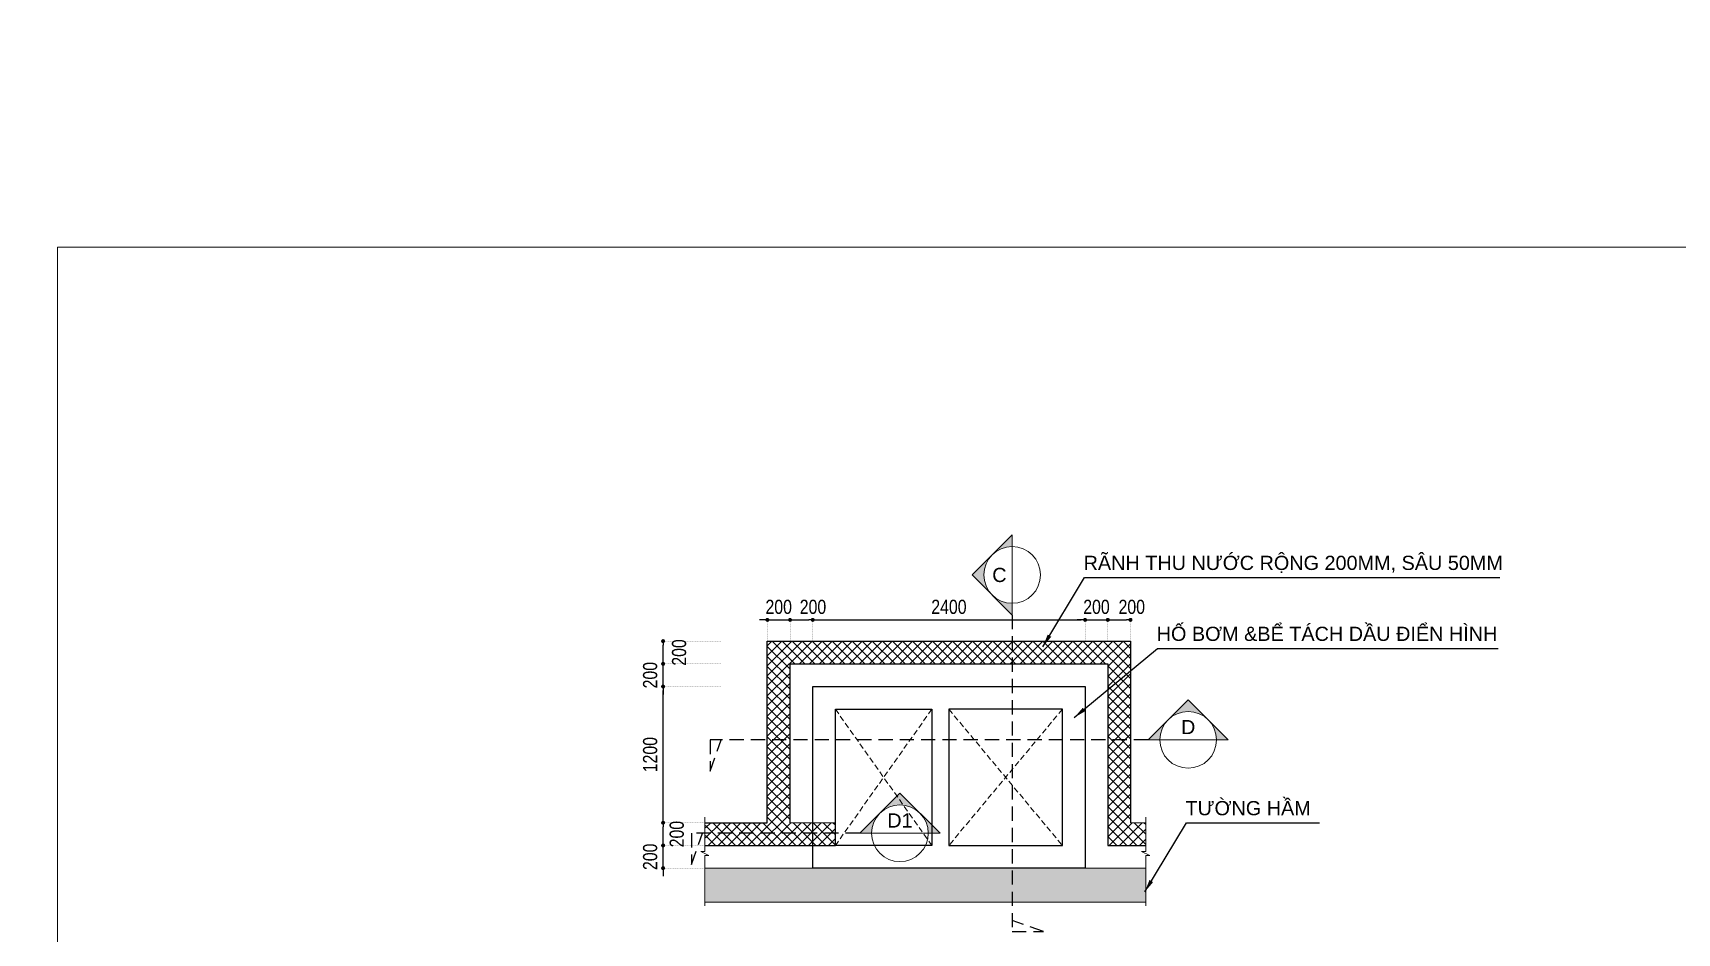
# Model space of a CAD drawing. Header units: millimetres. Extents: x 2356525 to 2927188, y -665534 to -417818.
# Drawn here: x 2617255 to 2675209, y -449542 to -417818 of the extents above; entities that cross this region are included whole.
import ezdxf
from ezdxf.enums import TextEntityAlignment as Align
from ezdxf.xclip import XClip

# ---------------------------------------------------------------- set-up
doc = ezdxf.new("R2010")
doc.units = ezdxf.units.MM
doc.header["$LTSCALE"] = 200
doc.header["$MEASUREMENT"] = 0
doc.header["$XCLIPFRAME"] = 0
for name, pattern in [('CHG_XX_Cot_Ham 2$0$MB_Luoi truc$0$HTT Hidden 21', [3, 2, -1]), ('CHG_XX_Damsan_Ham 2$0$CHG_XX_Damsan_Ham 2$0$HIDDEN', [0.375, 0.25, -0.125]), ('DASHED', [0.75, 0.5, -0.25]), ('DOT2', [0.125, 0, -0.125])]:
    doc.linetypes.add(name, pattern=pattern)
doc.layers.get('0').update_dxf_attribs({"lineweight": 9})
doc.layers.get('Defpoints').update_dxf_attribs({"color": 10, "lineweight": 0})
for name, color, linetype in [('18-khaclinh-section Symbol', 30, 'Continuous'), ('CHG_XX_Damsan_Ham 2$0$CHG_XX_Damsan_Ham 2$0$MEP-00-GENERAL-35', 2, 'Continuous'), ('dim', 1, 'Continuous')]:
    doc.layers.add(name, color=color, linetype=linetype)
for name, color, linetype, lineweight in [('CHG_XX_Cot_Ham 2$0$NS-Pier-H2', 150, 'Continuous', 13), ('CHG_XX_Damsan_Ham 2$0$CHG_XX_Damsan_Ham 2$0$CHG_XX_Damsan_Ham 2$0$Start net bao', 3, 'Continuous', 18), ('CHG_XX_Damsan_Ham 2$0$CHG_XX_Damsan_Ham 2$0$DBAO', 3, 'Continuous', 13), ('CHG_XX_Damsan_Ham 2$0$CHG_XX_Damsan_Ham 2$0$DMo', 9, 'CHG_XX_Damsan_Ham 2$0$CHG_XX_Damsan_Ham 2$0$HIDDEN', 9), ('CHG_XX_Damsan_Ham 2$0$CHG_XX_Damsan_Ham 2$0$DTE-MEP-H-SLAB TEXT', 3, 'Continuous', 0), ('CHG_XX_Damsan_Ham 2$0$CHG_XX_Damsan_Ham 2$0$Start hatch', 8, 'Continuous', 25), ('CHG_XX_Damsan_Ham 2$0$CHG_XX_Damsan_Ham 2$0$Start net bao', 3, 'Continuous', 18), ('CHG_XX_Damsan_Ham 2$0$HATCH', 57, 'Continuous', 9), ('DBAO', 90, 'Continuous', 13), ('KTH', 154, 'Continuous', 9), ('Start ghi chu', 7, 'Continuous', 25), ('Start text ghi chu', 7, 'Continuous', 15)]:
    doc.layers.add(name, color=color, linetype=linetype, lineweight=lineweight)
doc.styles.add('CHU GHI CHU', font='arial.ttf', dxfattribs={"height": 200})
doc.styles.add('ICIC', font='arial.ttf')
doc.styles.add('MB_Luoi truc$0$Arial_C', font='arial.ttf', dxfattribs={"width": 0.8})
doc.styles.add('Star-HelCon', font='')
doc.styles.get('Star-HelCon').set_extended_font_data('VNI-Helve-Condense')
doc.dimstyles.new('200', dxfattribs={"dimscale": 200, "dimtxt": 2.5, "dimasz": 0.7, "dimexe": 0.0003, "dimexo": 0, "dimgap": 1, "dimtad": 1, "dimdec": 0, "dimzin": 12, "dimdsep": 46, "dimtxsty": 'MB_Luoi truc$0$Arial_C', "dimblk": 'MB_Luoi truc$0$_Dot', "dimcen": 0.5, "dimclrd": 256, "dimclre": 8, "dimclrt": 1, "dimadec": 0, "dimazin": 0, "dimtfac": 1, "dimtdec": 0, "dimtix": 1, "dimtmove": 2, "dimatfit": 3, "dimldrblk": 'MB_Luoi truc$0$HTT Arrow 30', "dimfxl": 1, "dimtolj": 1, "dimtzin": 0, "dimlwe": -1, "dimarcsym": 0})
doc.dimstyles.new('Star-300', dxfattribs={"dimscale": 300, "dimtxt": 2, "dimasz": 1, "dimexe": 1, "dimexo": 0, "dimgap": 0.01, "dimtad": 0, "dimdec": 4, "dimrnd": 1, "dimdsep": 46, "dimtxsty": 'Star-HelCon', "dimblk": 'ARCHTICK', "dimcen": 0.09, "dimdle": 1.2, "dimclrd": 256, "dimclre": 256, "dimclrt": 2, "dimadec": 0, "dimazin": 0, "dimtfac": 1, "dimtdec": 4, "dimtix": 1, "dimtmove": 0, "dimatfit": 0, "dimfxl": 1, "dimtvp": 1, "dimtolj": 1, "dimtzin": 0, "dimlwd": -1, "dimlwe": -1, "dimarcsym": 0})

# ---------------------------------------------------------------- blocks, each defined once
blk = doc.blocks.new('sfddxg')
h = blk.add_hatch(color=256)
h.paths.add_polyline_path([(-500, 0), (-707, 0), (-354, 354, 0.198912)])
h.paths.add_polyline_path([(-354, 354), (0, 707), (354, 354, 0.198912), (0, 500, 0.198912)])
h.paths.add_polyline_path([(354, 354), (707, 0), (500, 0, 0.198912)])
for p, q in [((550, 0), (-550, 0)), ((-500, 0), (-500, 0))]:
    blk.add_line(p, q)
blk.add_lwpolyline([(-500, 0), (-707, 0), (0, 707), (707, 0), (500, 0)])
blk.add_circle((0, 0), 500)
at = {"style": 'ICIC', "flags": 8}
blk.add_attdef('1', text='', height=250, dxfattribs=at).set_placement((0, 225), align=Align.MIDDLE)
blk.add_attdef('B-H2-14', text='', height=200, dxfattribs=at).set_placement((-528, -180), align=Align.MIDDLE_LEFT)
blk = doc.blocks.new('MB_Luoi truc$0$_Dot')
at = {"color": 0, "linetype": 'ByBlock', "lineweight": -2}
blk.add_line((-0.5, 0), (-1, 0), dxfattribs=at)
at = {"color": 0, "linetype": 'ByBlock', "const_width": 0.5}
blk.add_lwpolyline([(-0.25, 0, 1), (0.25, 0, 1)], format="xyb", close=True, dxfattribs=at)
blk = doc.blocks.new('*D378')
at = {"layer": 'Defpoints', "color": 0, "transparency": 16777216}
for p in [(2643943, -438504), (2643143, -439253), (2643943, -439253)]:
    blk.add_point(p, dxfattribs=at)
at = {"layer": 'dim', "lineweight": -2, "transparency": 16777216}
for p, q in [((2643003, -438504), (2642863, -438504)), ((2643143, -438504), (2643943, -438504)), ((2644083, -438504), (2644223, -438504))]:
    blk.add_line(p, q, dxfattribs=at)
at = {"layer": 'dim', "color": 8, "linetype": 'DOT2', "transparency": 16777216}
for p, q in [((2643143, -439253), (2643143, -438504)), ((2643943, -439253), (2643943, -438504))]:
    blk.add_line(p, q, dxfattribs=at)
at = {"layer": 'dim', "lineweight": -2, "transparency": 16777216, "xscale": 140, "yscale": 140, "zscale": 140}
blk.add_blockref('MB_Luoi truc$0$_Dot', (2643143, -438504), dxfattribs=at)
at = {"layer": 'dim', "lineweight": -2, "transparency": 16777216, "xscale": 140, "yscale": 140, "zscale": 140, "rotation": 180}
blk.add_blockref('MB_Luoi truc$0$_Dot', (2643943, -438504), dxfattribs=at)
at = {"layer": 'dim', "color": 1, "transparency": 16777216, "insert": (2643543, -438048), "char_height": 500, "attachment_point": 5, "style": 'MB_Luoi truc$0$Arial_C'}
blk.add_mtext('\\A1;200', dxfattribs=at)
blk = doc.blocks.new('MB_Luoi truc$0$HTT Arrow 30')
blk.add_hatch(color=256).paths.add_polyline_path([(-2.5, 0.375), (-2.5, -0.375), (0, 0)])
at = {"color": 0, "linetype": 'ByBlock', "lineweight": -2}
for p, q in [((0, 0), (-2.5, 0.375)), ((-2.5, -0.375), (-2.5, 0.375)), ((0, 0), (-2.5, -0.375))]:
    blk.add_line(p, q, dxfattribs=at)
blk = doc.blocks.new('*D379')
at = {"layer": 'Defpoints', "color": 0, "transparency": 16777216}
for p in [(2644743, -438504), (2643943, -439253), (2644743, -439253)]:
    blk.add_point(p, dxfattribs=at)
at = {"layer": 'dim', "color": 8, "linetype": 'DOT2', "transparency": 16777216}
for p, q in [((2643943, -439253), (2643943, -438504)), ((2644743, -439253), (2644743, -438504))]:
    blk.add_line(p, q, dxfattribs=at)
at = {"layer": 'dim', "lineweight": -2, "transparency": 16777216}
blk.add_line((2644083, -438504), (2644603, -438504), dxfattribs=at)
at = {"layer": 'dim', "lineweight": -2, "transparency": 16777216, "xscale": 140, "yscale": 140, "zscale": 140, "rotation": 180}
blk.add_blockref('MB_Luoi truc$0$_Dot', (2643943, -438504), dxfattribs=at)
at = {"layer": 'dim', "lineweight": -2, "transparency": 16777216, "xscale": 140, "yscale": 140, "zscale": 140}
blk.add_blockref('MB_Luoi truc$0$_Dot', (2644743, -438504), dxfattribs=at)
at = {"layer": 'dim', "color": 1, "transparency": 16777216, "insert": (2644751, -438048), "char_height": 500, "attachment_point": 5, "style": 'MB_Luoi truc$0$Arial_C'}
blk.add_mtext('\\A1;200', dxfattribs=at)
blk = doc.blocks.new('*D380')
at = {"layer": 'Defpoints', "color": 0, "transparency": 16777216}
for p in [(2654343, -438504), (2644743, -439253), (2654343, -439253)]:
    blk.add_point(p, dxfattribs=at)
at = {"layer": 'dim', "color": 8, "linetype": 'DOT2', "transparency": 16777216}
for p, q in [((2644743, -439253), (2644743, -438504)), ((2654343, -439253), (2654343, -438504))]:
    blk.add_line(p, q, dxfattribs=at)
at = {"layer": 'dim', "lineweight": -2, "transparency": 16777216}
blk.add_line((2644883, -438504), (2654203, -438504), dxfattribs=at)
at = {"layer": 'dim', "lineweight": -2, "transparency": 16777216, "xscale": 140, "yscale": 140, "zscale": 140, "rotation": 180}
blk.add_blockref('MB_Luoi truc$0$_Dot', (2644743, -438504), dxfattribs=at)
at = {"layer": 'dim', "lineweight": -2, "transparency": 16777216, "xscale": 140, "yscale": 140, "zscale": 140}
blk.add_blockref('MB_Luoi truc$0$_Dot', (2654343, -438504), dxfattribs=at)
at = {"layer": 'dim', "color": 1, "transparency": 16777216, "insert": (2649543, -438048), "char_height": 500, "attachment_point": 5, "style": 'MB_Luoi truc$0$Arial_C'}
blk.add_mtext('\\A1;2400', dxfattribs=at)
blk = doc.blocks.new('*D381')
at = {"layer": 'Defpoints', "color": 0, "transparency": 16777216}
for p in [(2655143, -438504), (2654343, -439253), (2655143, -439253)]:
    blk.add_point(p, dxfattribs=at)
at = {"layer": 'dim', "lineweight": -2, "transparency": 16777216}
for p, q in [((2654203, -438504), (2654063, -438504)), ((2654343, -438504), (2655143, -438504)), ((2655283, -438504), (2655423, -438504))]:
    blk.add_line(p, q, dxfattribs=at)
at = {"layer": 'dim', "color": 8, "linetype": 'DOT2', "transparency": 16777216}
for p, q in [((2654343, -439253), (2654343, -438504)), ((2655143, -439253), (2655143, -438504))]:
    blk.add_line(p, q, dxfattribs=at)
at = {"layer": 'dim', "lineweight": -2, "transparency": 16777216, "xscale": 140, "yscale": 140, "zscale": 140}
blk.add_blockref('MB_Luoi truc$0$_Dot', (2654343, -438504), dxfattribs=at)
at = {"layer": 'dim', "lineweight": -2, "transparency": 16777216, "xscale": 140, "yscale": 140, "zscale": 140, "rotation": 180}
blk.add_blockref('MB_Luoi truc$0$_Dot', (2655143, -438504), dxfattribs=at)
at = {"layer": 'dim', "color": 1, "transparency": 16777216, "insert": (2654743, -438048), "char_height": 500, "attachment_point": 5, "style": 'MB_Luoi truc$0$Arial_C'}
blk.add_mtext('\\A1;200', dxfattribs=at)
blk = doc.blocks.new('*D382')
at = {"layer": 'Defpoints', "color": 0, "transparency": 16777216}
for p in [(2655943, -438504), (2655143, -439253), (2655943, -439253)]:
    blk.add_point(p, dxfattribs=at)
at = {"layer": 'dim', "color": 8, "linetype": 'DOT2', "transparency": 16777216}
for p, q in [((2655143, -439253), (2655143, -438504)), ((2655943, -439253), (2655943, -438504))]:
    blk.add_line(p, q, dxfattribs=at)
at = {"layer": 'dim', "lineweight": -2, "transparency": 16777216}
blk.add_line((2655283, -438504), (2655803, -438504), dxfattribs=at)
at = {"layer": 'dim', "lineweight": -2, "transparency": 16777216, "xscale": 140, "yscale": 140, "zscale": 140, "rotation": 180}
blk.add_blockref('MB_Luoi truc$0$_Dot', (2655143, -438504), dxfattribs=at)
at = {"layer": 'dim', "lineweight": -2, "transparency": 16777216, "xscale": 140, "yscale": 140, "zscale": 140}
blk.add_blockref('MB_Luoi truc$0$_Dot', (2655943, -438504), dxfattribs=at)
at = {"layer": 'dim', "color": 1, "transparency": 16777216, "insert": (2655987, -438048), "char_height": 500, "attachment_point": 5, "style": 'MB_Luoi truc$0$Arial_C'}
blk.add_mtext('\\A1;200', dxfattribs=at)
blk = doc.blocks.new('*D383')
at = {"layer": 'Defpoints', "color": 0, "transparency": 16777216}
for p in [(2639468, -446453), (2641499, -446453), (2641499, -447253)]:
    blk.add_point(p, dxfattribs=at)
at = {"layer": 'dim', "lineweight": -2, "transparency": 16777216}
for p, q in [((2639468, -446313), (2639468, -446173)), ((2639468, -447253), (2639468, -446453)), ((2639468, -447393), (2639468, -447533))]:
    blk.add_line(p, q, dxfattribs=at)
at = {"layer": 'dim', "color": 8, "linetype": 'DOT2', "transparency": 16777216}
for p, q in [((2641499, -446453), (2639468, -446453)), ((2641499, -447253), (2639468, -447253))]:
    blk.add_line(p, q, dxfattribs=at)
at = {"layer": 'dim', "lineweight": -2, "transparency": 16777216, "xscale": 140, "yscale": 140, "zscale": 140}
for p, rotation in [((2639468, -446453), 270), ((2639468, -447253), 90)]:
    blk.add_blockref('MB_Luoi truc$0$_Dot', p, dxfattribs=dict(at, rotation=rotation))
at = {"layer": 'dim', "color": 1, "transparency": 16777216, "insert": (2639013, -446853), "char_height": 500, "attachment_point": 5, "rotation": 90, "style": 'MB_Luoi truc$0$Arial_C'}
blk.add_mtext('\\A1;200', dxfattribs=at)
blk = doc.blocks.new('*D384')
at = {"layer": 'Defpoints', "color": 0, "transparency": 16777216}
for p in [(2639468, -445653), (2641499, -445653), (2641499, -446453)]:
    blk.add_point(p, dxfattribs=at)
at = {"layer": 'dim', "color": 8, "linetype": 'DOT2', "transparency": 16777216}
for p, q in [((2641499, -445653), (2639468, -445653)), ((2641499, -446453), (2639468, -446453))]:
    blk.add_line(p, q, dxfattribs=at)
at = {"layer": 'dim', "lineweight": -2, "transparency": 16777216}
blk.add_line((2639468, -446313), (2639468, -445793), dxfattribs=at)
at = {"layer": 'dim', "lineweight": -2, "transparency": 16777216, "xscale": 140, "yscale": 140, "zscale": 140}
for p, rotation in [((2639468, -445653), 90), ((2639468, -446453), 270)]:
    blk.add_blockref('MB_Luoi truc$0$_Dot', p, dxfattribs=dict(at, rotation=rotation))
at = {"layer": 'dim', "color": 1, "transparency": 16777216, "insert": (2639951, -446053), "char_height": 500, "attachment_point": 5, "rotation": 90, "style": 'MB_Luoi truc$0$Arial_C'}
blk.add_mtext('\\A1;200', dxfattribs=at)
blk = doc.blocks.new('*D385')
at = {"layer": 'Defpoints', "color": 0, "transparency": 16777216}
for p in [(2639468, -440853), (2641499, -440853), (2641499, -445653)]:
    blk.add_point(p, dxfattribs=at)
at = {"layer": 'dim', "color": 8, "linetype": 'DOT2', "transparency": 16777216}
for p, q in [((2641499, -440853), (2639468, -440853)), ((2641499, -445653), (2639468, -445653))]:
    blk.add_line(p, q, dxfattribs=at)
at = {"layer": 'dim', "lineweight": -2, "transparency": 16777216}
blk.add_line((2639468, -445513), (2639468, -440993), dxfattribs=at)
at = {"layer": 'dim', "lineweight": -2, "transparency": 16777216, "xscale": 140, "yscale": 140, "zscale": 140}
for p, rotation in [((2639468, -440853), 90), ((2639468, -445653), 270)]:
    blk.add_blockref('MB_Luoi truc$0$_Dot', p, dxfattribs=dict(at, rotation=rotation))
at = {"layer": 'dim', "color": 1, "transparency": 16777216, "insert": (2639013, -443253), "char_height": 500, "attachment_point": 5, "rotation": 90, "style": 'MB_Luoi truc$0$Arial_C'}
blk.add_mtext('\\A1;1200', dxfattribs=at)
blk = doc.blocks.new('*D386')
at = {"layer": 'Defpoints', "color": 0, "transparency": 16777216}
for p in [(2639468, -440053), (2641499, -440053), (2641499, -440853)]:
    blk.add_point(p, dxfattribs=at)
at = {"layer": 'dim', "lineweight": -2, "transparency": 16777216}
for p, q in [((2639468, -439913), (2639468, -439773)), ((2639468, -440853), (2639468, -440053)), ((2639468, -440993), (2639468, -441133))]:
    blk.add_line(p, q, dxfattribs=at)
at = {"layer": 'dim', "color": 8, "linetype": 'DOT2', "transparency": 16777216}
for p, q in [((2641499, -440053), (2639468, -440053)), ((2641499, -440853), (2639468, -440853))]:
    blk.add_line(p, q, dxfattribs=at)
at = {"layer": 'dim', "lineweight": -2, "transparency": 16777216, "xscale": 140, "yscale": 140, "zscale": 140}
for p, rotation in [((2639468, -440053), 270), ((2639468, -440853), 90)]:
    blk.add_blockref('MB_Luoi truc$0$_Dot', p, dxfattribs=dict(at, rotation=rotation))
at = {"layer": 'dim', "color": 1, "transparency": 16777216, "insert": (2639013, -440453), "char_height": 500, "attachment_point": 5, "rotation": 90, "style": 'MB_Luoi truc$0$Arial_C'}
blk.add_mtext('\\A1;200', dxfattribs=at)
blk = doc.blocks.new('*D387')
at = {"layer": 'Defpoints', "color": 0, "transparency": 16777216}
for p in [(2639468, -439253), (2641499, -439253), (2641499, -440053)]:
    blk.add_point(p, dxfattribs=at)
at = {"layer": 'dim', "color": 8, "linetype": 'DOT2', "transparency": 16777216}
for p, q in [((2641499, -439253), (2639468, -439253)), ((2641499, -440053), (2639468, -440053))]:
    blk.add_line(p, q, dxfattribs=at)
at = {"layer": 'dim', "lineweight": -2, "transparency": 16777216}
blk.add_line((2639468, -439913), (2639468, -439393), dxfattribs=at)
at = {"layer": 'dim', "lineweight": -2, "transparency": 16777216, "xscale": 140, "yscale": 140, "zscale": 140}
for p, rotation in [((2639468, -439253), 90), ((2639468, -440053), 270)]:
    blk.add_blockref('MB_Luoi truc$0$_Dot', p, dxfattribs=dict(at, rotation=rotation))
at = {"layer": 'dim', "color": 1, "transparency": 16777216, "insert": (2640033, -439653), "char_height": 500, "attachment_point": 5, "rotation": 90, "style": 'MB_Luoi truc$0$Arial_C'}
blk.add_mtext('\\A1;200', dxfattribs=at)
blk = doc.blocks.new('_ArchTick')
at = {"color": 0, "linetype": 'ByBlock', "const_width": 0.15}
blk.add_lwpolyline([(-0.5, -0.5), (0.5, 0.5)], dxfattribs=at)
blk = doc.blocks.new('CHG_XX_Cot_Ham 2')
at = {"layer": 'CHG_XX_Cot_Ham 2$0$NS-Pier-H2'}
h = blk.add_hatch(color=256, dxfattribs=at)
h.dxf.hatch_style = 1
h.paths.add_polyline_path([(99639.2, 163400), (-10900, 163400), (-10900, 85450), (-300, 85450), (-300, 84050), (32350, 84050), (32350, -9000), (103575.5, -9000), (106050, -6022), (106050, 158254.3)])
h.paths.add_polyline_path([(99533.7, 163100), (105750, 158110.4), (105750, 90450), (105650, 90450), (105750, 90450), (105750, 13850), (105750, 13722.3), (105750, -5913.6), (103434.7, -8700), (93599.8, -8700), (93299.8, -8700), (32650, -8700), (32650, 84350), (0, 84350), (0, 85750), (-10600, 85750), (-10600, 163100), (93600, 163100)], flags=16)
for p, q in [((93599.8, -8700), (32650, -8700)), ((103575.5, -9000), (32350, -9000))]:
    blk.add_line(p, q, dxfattribs=at)
at = {"layer": 'CHG_XX_Cot_Ham 2$0$NS-Pier-H2', "linetype": 'CHG_XX_Cot_Ham 2$0$MB_Luoi truc$0$HTT Hidden 21'}
blk.add_lwpolyline([(99639.2, 163400), (106050, 158254.3), (106050, -6022), (103575.5, -9000), (32350, -9000), (32350, 84050), (-300, 84050), (-300, 85450), (-10900, 85450), (-10900, 163400)], close=True, dxfattribs=at)
blk = doc.blocks.new('CHG_XX_Damsan_Ham 2$0$CHG_XX_Damsan_Ham 2$0$sdfsgdh')
at = {"layer": 'CHG_XX_Damsan_Ham 2$0$CHG_XX_Damsan_Ham 2$0$Start hatch', "ltscale": 0.5}
h = blk.add_hatch(dxfattribs=at)
h.set_pattern_fill('ANSI37', color=256, scale=500)
h.set_pattern_definition([(45, (273994.73, -7150), (-44.194174, 44.194174), []), (135, (273994.73, -7150), (-44.194174, -44.194174), [])])
h.paths.add_polyline_path([(99888, -169200), (99488, -169200), (99488, -167800), (102288, -167800), (102288, -169400), (103600, -169400), (103600, -146850), (103600, -146650), (103400, -146650), (103400, -169200), (102488, -169200), (102488, -167600), (99288, -167600), (99288, -169200), (45350, -169200), (45350, -169400), (99888, -169400)])
at = {"layer": 'CHG_XX_Damsan_Ham 2$0$CHG_XX_Damsan_Ham 2$0$DTE-MEP-H-SLAB TEXT', "color": 2, "ltscale": 0.5}
for p, q in [((99488, -169200), (99888, -169200)), ((99888, -169200), (99888, -169400))]:
    blk.add_line(p, q, dxfattribs=at)
at = {"layer": 'CHG_XX_Damsan_Ham 2$0$CHG_XX_Damsan_Ham 2$0$DTE-MEP-H-SLAB TEXT', "color": 2, "ltscale": 0.5, "flags": 128}
blk.add_lwpolyline([(102488, -169200), (103400, -169200), (103400, -146650), (116050, -146650), (116050, -126126)], dxfattribs=at)
at = {"layer": 'CHG_XX_Damsan_Ham 2$0$CHG_XX_Damsan_Ham 2$0$MEP-00-GENERAL-35'}
for points in [[(99488, -169200), (99488, -167800), (102288, -167800), (102288, -169400), (103600, -169400), (103600, -146850), (116250, -146850), (116250, -125526)], [(43750, -166800), (45350, -166800), (45350, -169200), (99288, -169200)], [(43750, -167000), (45150, -167000), (45150, -169400), (99888, -169400)], [(99288, -169200), (99288, -167600), (102488, -167600), (102488, -169200)]]:
    blk.add_lwpolyline(points, dxfattribs=at)
for points in [[(99688, -168000), (102088, -168000), (102088, -169600), (99688, -169600)], [(99888, -168200), (100738, -168200), (100738, -169400), (99888, -169400)], [(100888, -169400), (101888, -169400), (101888, -168200), (100888, -168200)]]:
    blk.add_lwpolyline(points, close=True, dxfattribs=at)
blk = doc.blocks.new('CHG_XX_Damsan_Ham 2', base_point=(3089256, -609981))
at = {"layer": 'CHG_XX_Damsan_Ham 2$0$CHG_XX_Damsan_Ham 2$0$CHG_XX_Damsan_Ham 2$0$Start net bao'}
for points in [[(-10900, 163400), (99639, 163400), (106050, 158250), (106050, -6022), (103576, -9000), (32350, -9000), (32350, 84050), (-300, 84050)], [(93300, -8700), (32650, -8700), (32650, 84350), (0, 84350)]]:
    blk.add_lwpolyline(points, dxfattribs=at)
at = {"layer": 'CHG_XX_Damsan_Ham 2$0$CHG_XX_Damsan_Ham 2$0$DMo'}
for p, q in [((89188, -7300), (90038, -8500)), ((90038, -7300), (89188, -8500)), ((90188, -7300), (91188, -8500)), ((91188, -7300), (90188, -8500))]:
    blk.add_line(p, q, dxfattribs=at)
at = {"layer": 'CHG_XX_Damsan_Ham 2$0$CHG_XX_Damsan_Ham 2$0$Start net bao'}
for points in [[(-10900, 163400), (99639, 163400), (106050, 158250), (106050, -6022), (103576, -9000), (32350, -9000), (32350, 84050), (-300, 84050)], [(93300, -8700), (32650, -8700), (32650, 84350), (0, 84350)]]:
    blk.add_lwpolyline(points, dxfattribs=at)
at = {"layer": 'CHG_XX_Damsan_Ham 2$0$CHG_XX_Damsan_Ham 2$0$DBAO'}
blk.add_blockref('CHG_XX_Cot_Ham 2', (0, 0), dxfattribs=at)
at = {"layer": 'CHG_XX_Damsan_Ham 2$0$CHG_XX_Damsan_Ham 2$0$DTE-MEP-H-SLAB TEXT'}
blk.add_blockref('CHG_XX_Damsan_Ham 2$0$CHG_XX_Damsan_Ham 2$0$sdfsgdh', (-10700, 160900), dxfattribs=at)
at = {"layer": 'CHG_XX_Damsan_Ham 2$0$HATCH'}
blk.add_blockref('CHG_XX_Cot_Ham 2', (0, 0), dxfattribs=at)

msp = doc.modelspace()

# ---------------------------------------------------------------- linework, layer by layer
at = {"layer": '18-khaclinh-section Symbol', "linetype": 'DASHED', "ltscale": 5}
for points in [[(2651770.8, -438333.8), (2651770.8, -449485.2), (2652872.8, -449485.2), (2651770.8, -449093.3)], [(2656561.4, -442731.2), (2641124.2, -442731.2), (2641124.2, -443833.1), (2641516.1, -442731.2)], [(2646401.3, -446023.8), (2640467.2, -446023.8), (2640467.2, -447125.8), (2640859.2, -446023.8)]]:
    msp.add_lwpolyline(points, dxfattribs=at)
at = {"layer": 'Defpoints'}
msp.add_lwpolyline([(2618120.8, -425369.7), (2927188.3, -425369.7), (2927188.3, -643664.7), (2618120.8, -643664.7)], close=True, dxfattribs=at)
at = {"layer": 'KTH'}
for points in [[(2640939.8, -445455.5), (2640939.8, -446663.5), (2640794, -446663.5), (2641085.5, -446809.2), (2640939.8, -446809.2), (2640939.8, -448585.9)], [(2656478.1, -445455.5), (2656478.1, -446663.5), (2656332.4, -446663.5), (2656623.8, -446809.2), (2656478.1, -446809.2), (2656478.1, -448585.9)]]:
    msp.add_lwpolyline(points, dxfattribs=at)

# ---------------------------------------------------------------- block references
ref = msp.add_blockref('CHG_XX_Damsan_Ham 2', (14645813.1, -2852377.3), dxfattribs=dict(xscale=4, yscale=4, zscale=4))
XClip(ref).set_block_clipping_path([(88044.093317966, -9310.2364550614), (91922.3408475821, -6235.1632990871)])
at = {"layer": 'DBAO'}
ref = msp.add_blockref('sfddxg', (2651770.8, -436919.6), dxfattribs=dict(at, xscale=2, yscale=2, zscale=2, rotation=90))
ref.add_attrib('1', 'C', dxfattribs={"layer": '0', "height": 500, "style": 'ICIC'}).set_placement((2651320.8, -436919.6), align=Align.MIDDLE)
ref = msp.add_blockref('sfddxg', (2657975.6, -442731.2), dxfattribs=dict(at, xscale=2, yscale=2, zscale=2))
ref.add_attrib('1', 'D', dxfattribs={"layer": '0', "height": 500, "style": 'ICIC'}).set_placement((2657975.6, -442281.2), align=Align.MIDDLE)
ref = msp.add_blockref('sfddxg', (2647815.5, -446023.8), dxfattribs=dict(at, xscale=2, yscale=2, zscale=2))
ref.add_attrib('1', 'D1', dxfattribs={"layer": '0', "height": 500, "style": 'ICIC'}).set_placement((2647815.5, -445573.8), align=Align.MIDDLE)

# ---------------------------------------------------------------- texts
at = {"layer": 'Start text ghi chu', "style": 'CHU GHI CHU'}
for s, p in [('RÃNH THU NƯỚC RỘNG 200MM, SÂU 50MM', (2654290.3, -436745.3)), ('HỐ BƠM &BỂ TÁCH DẦU ĐIỂN HÌNH', (2656865.3, -439245.3)), ('TƯỜNG HẦM', (2657880.8, -445388.9))]:
    msp.add_text(s, height=500, dxfattribs=at).set_placement(p)

# ---------------------------------------------------------------- dimensions: what is measured, and where the dimension line sits
at = {"layer": 'dim'}
for base, p1, p2, picture, middle in [((2643942.7, -438503.8), (2643142.7, -439253.2), (2643942.7, -439253.2), '*D378', (2643542.7, -438048.5)), ((2654342.7, -438503.8), (2644742.7, -439253.2), (2654342.7, -439253.2), '*D380', (2649542.7, -438048.5)), ((2655142.7, -438503.8), (2654342.7, -439253.2), (2655142.7, -439253.2), '*D381', (2654742.7, -438048.5))]:
    dim = msp.add_linear_dim(base=base, p1=p1, p2=p2, dimstyle='200', override={"dimlfac": 0.25}, dxfattribs=at)
    dim.commit()
    dim.dimension.update_dxf_attribs({"geometry": picture, "text_midpoint": middle})
for base, p1, p2, picture, middle in [((2644742.7, -438503.8), (2643942.7, -439253.2), (2644742.7, -439253.2), '*D379', (2644751.4, -438048.5)), ((2655942.7, -438503.8), (2655142.7, -439253.2), (2655942.7, -439253.2), '*D382', (2655987.3, -438048.5))]:
    dim = msp.add_linear_dim(base=base, p1=p1, p2=p2, dimstyle='200', override={"dimlfac": 0.25}, dxfattribs=at)
    dim.commit()
    dim.dimension.update_dxf_attribs({"geometry": picture, "text_midpoint": middle, "dimtype": 160})
for base, p1, p2, picture, middle in [((2639468, -439253.2), (2641499.4, -440053.2), (2641499.4, -439253.2), '*D387', (2640033.1, -439653.2)), ((2639468, -445653.2), (2641499.4, -446453.2), (2641499.4, -445653.2), '*D384', (2639951, -446053.2))]:
    dim = msp.add_linear_dim(base=base, p1=p1, p2=p2, angle=90, dimstyle='200', override={"dimlfac": 0.25}, dxfattribs=at)
    dim.commit()
    dim.dimension.update_dxf_attribs({"geometry": picture, "text_midpoint": middle, "dimtype": 160})
for base, p1, p2, picture, middle in [((2639468, -440053.2), (2641499.4, -440853.2), (2641499.4, -440053.2), '*D386', (2639012.8, -440453.2)), ((2639468, -440853.2), (2641499.4, -445653.2), (2641499.4, -440853.2), '*D385', (2639012.8, -443253.2)), ((2639468, -446453.2), (2641499.4, -447253.2), (2641499.4, -446453.2), '*D383', (2639012.8, -446853.2))]:
    dim = msp.add_linear_dim(base=base, p1=p1, p2=p2, angle=90, dimstyle='200', override={"dimlfac": 0.25}, dxfattribs=at)
    dim.commit()
    dim.dimension.update_dxf_attribs({"geometry": picture, "text_midpoint": middle})

# ---------------------------------------------------------------- leaders
at = {"layer": 'Start ghi chu'}
for points in [[(2652853.4, -439448.1), (2654322.3, -437014.5), (2668958.5, -437014.5)], [(2653959, -441948), (2656897.2, -439514.4), (2668901, -439514.4)], [(2656443.9, -448091.6), (2657912.7, -445658), (2662606.3, -445658)]]:
    msp.add_leader(points, dimstyle='Star-300', override={"dimasz": 1.5, "dimgap": 0.01, "dimtad": 0, "dimarcsym": 1}, dxfattribs=at)

doc.saveas('drawing.dxf')
